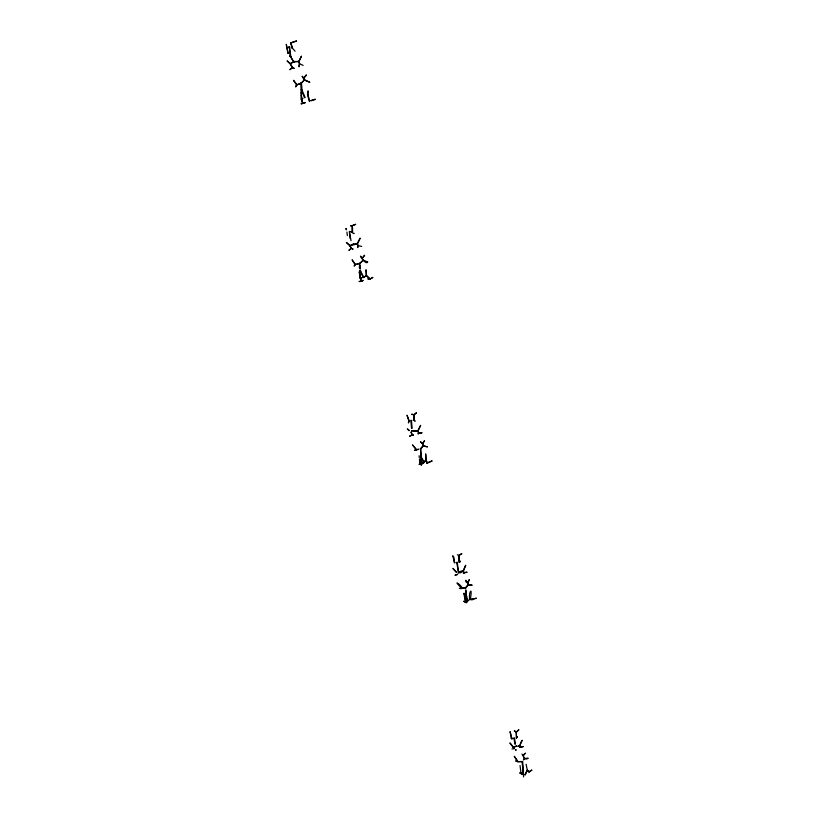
<?xml version="1.0" encoding="UTF-8"?>
<svg xmlns="http://www.w3.org/2000/svg" width="818" height="818" viewBox="0 0 818 818"><rect width="100%" height="100%" fill="white"/><g stroke="black" fill="none" stroke-linecap="round" stroke-linejoin="round"><path stroke-width="1.23" d="M452.722 555.882C455.115 556.025 453.305 564.645 454.961 562.641M458.939 555.34L461.873 553.622L458.847 555.442L459.246 562.334L460.37 561.179M465.8 587.968L461.761 588.275L465.779 587.794M461.792 588.346C448.131 574.972 468.857 590.8 459.552 588.367M466.342 601.976L466.117 602.692L466.567 602.12M466.301 602.59L463.745 601.271M473.336 599.379C464.634 603.326 473.612 579.175 470.401 599.093M467.651 582.713L468.203 584.829L472.19 585.218L468.213 584.584L465.37 587.805M470.074 599.093L473.336 599.359M350.994 240.676L349.828 233.703M514.205 748.582L509.951 743.143M523.5 771.108L522.651 761.609L517.702 761.691L514.338 756.394M518.816 729.881L516.332 732.222L516.526 737.979L516.178 732.171L514.379 730.863M517.109 736.65L516.291 737.856M517.365 736.66L516.495 738.02M517.917 761.63L522.579 761.507M522.262 740.413C520.33 742.652 517.855 749.063 523.254 746.619M519.788 747.386L520.504 747.182M528.06 758.368C524.277 761.159 521.219 754.973 525.453 753.317M525.238 774.963L527.365 770.229L529.195 771.711L531.741 770.065M423.836 462.691C426.791 455.585 428.223 468.397 426.117 460.738M423.284 462.712L426.076 460.534M423.417 462.497C425.657 462.64 419.644 455.82 421.464 456.965M421.474 457.078L420.534 448.745L420.933 457.006M354.296 233.396C350.625 235.216 354.521 224.183 350.707 225.768M351.996 232.036L352.077 225.645L355.564 224.285M301.709 89.479L305.134 97.536L304.582 97.72L301.106 89.612C300.053 74.878 303.161 88.62 301.188 93.508M301.505 83.324L300.871 83.334M363.836 277.353L363.284 277.537L366.403 275.39L370.063 278.999L372.711 277.445M363.294 277.558L360.145 270.543L363.826 277.251M293.713 61.861C284.879 46.503 294.94 65.246 294.235 61.493M290.809 56.534L289.408 46.759L290.165 56.565L290.697 56.514M466.741 596.762L466.219 596.69L466.771 596.67L466.822 602.426L465.514 590.136M289.817 46.984L289.173 47.035M290.196 56.452L290.738 56.37M523.06 771.313L523.06 771.129M307.578 94.54L308.11 90.89L307.803 94.776M298.662 61.473L299.572 63.773L299.01 66.769L299.378 63.64L303.11 65.399M359.429 263.478C360.738 261.75 358.366 268.089 359.869 268.948M360.135 275.41L360.401 270.502L360.554 275.421M359.981 238.222L357.251 243.703L358.172 245.656L357.66 247.629L358.172 245.666L361.689 246.412M287.997 53.507L286.269 44.305L288.233 53.456M292.445 67.526L290.083 69.694M296.576 41.105L290.543 42.965L292.292 48.057L295.083 51.197M293.999 61.871L298.948 61.473L293.959 61.503L290.226 63.681L294.051 61.851M296.822 84.724L295.584 86.912L296.729 84.745L301.126 83.109M296.648 84.929L301.249 83.456L304.572 79.796L309.848 82.291L304.357 80.072L302.108 76.422M301.269 56.227L298.805 61.636M306.372 75.154L303.764 78.262L306.147 74.929M301.269 94.745L302.68 103.487L305.349 102.557L301.177 103.763M301.597 89.52L301.382 89.673M352.343 225.758L355.625 224.429M352.885 249.163L351.219 248.212L352.947 249.04M355.237 264.613L359.685 263.304L363.233 260.339L359.828 263.549L355.186 264.623L352.19 259.971M354.194 265.83L355.288 264.582M357.538 243.733L360.176 238.355M367.66 262.005C365.482 266.423 355.85 248.243 363.223 260.318M361.403 281.259L363.202 280.359L361.413 281.372L360.165 278.028L361.904 277.568M361.955 277.854L360.298 278.181L361.628 281.412M370.022 278.969L366.249 275.584L366.035 269.746L366.505 275.441M368.008 278.999L370.114 279.02M409.01 421.035L407.016 415.237L409.102 420.841L408.417 422.957L408.928 420.759M413.898 420.288L413.836 414.798L416.464 412.855M414.051 414.9L414.113 420.319L413.284 420.401M413.468 435.166L412.16 434.931L413.479 435.033M412.425 434.982L411.188 432.078M420.595 425.452L418.059 430.974L418.765 433.387L418.182 433.888M418.53 449.409L414.521 450.268M418.591 433.489L417.804 430.881L420.595 425.35M418.489 449.143L416.423 449.706L412.763 445.064M420.605 441.894L422.681 443.683L423.366 445.769M423.182 445.912L427.538 446.853L423.376 445.871M419.798 462.671L423.56 462.528M426.127 460.606L425.677 453.867L425.912 460.524M513.029 746.998L516.577 746.128M360.032 270.758L360.605 270.697L360.063 270.881M427.272 462.15L427.078 463.141L432.027 461.076M420.738 449.021L420.237 449.051M289.449 46.871L286.545 48.354L289.541 47.107M298.938 61.534L299.521 63.671M303.999 78.211L302.343 76.227M347.343 235.615L346.944 232.077M357.486 243.866L349.807 245.676L353.437 244.091M523.08 773.859L520.964 773.041L522.191 774.39L519.696 772.816L522.262 774.247L523.223 772.018M522.181 774.288L523.111 771.967M519.9 745.648L522.078 740.331M465.575 565.31L463.295 570.657L463.734 572.866M465.769 565.391L463.489 570.739L463.949 572.835M463.254 570.565L459.389 571.68M524.89 774.779L527.17 770.208L529.226 771.732M298.887 61.524L301.474 56.33M524.747 758.654L524.174 759.421M290.779 43.037L292.609 47.914L291.74 47.608M468.366 584.614C463.131 573.387 466.587 588.725 469.246 579.604M467.589 582.682L469.358 579.665M303.038 98.232L301.177 99.07L302.486 103.375M315.349 99.397L310.963 100.839M349.736 245.4L351.372 248.375L349.848 245.482M424.409 440.81L422.405 443.714L423.162 445.83M422.599 443.745L424.522 440.892M414.041 414.992L411.679 414.215L413.99 414.767M355.114 264.388L354.214 266.044M300.871 93.211L301.392 89.264M523.408 760.014L524.532 758.511M364.47 255.288L362.272 258.294M364.583 255.38L362.364 258.099M465.657 587.999L468.397 584.665M466.055 602.508L464.123 593.316M469.174 599.993L470.432 598.991M420.38 448.847L423.162 445.708M420.585 449.031L423.366 445.892M525.36 753.225L523.08 755.781L524.522 758.644M301.484 99.234L302.282 98.937M459.419 562.539L460.493 561.352M422.65 463.366L421.495 464.777L419.92 462.446M301.075 83.15L304.511 79.755M466.25 596.639L466.066 590.064M516.24 732.13L518.724 729.789M289.971 69.581L292.282 67.413L294.091 68.242M414.47 450.421L416.474 449.491M348.989 250.206L351.27 248.212M349.081 250.318L351.362 248.324M416.382 412.753L413.877 415.023M418.09 433.785L418.611 433.356M296.372 40.91L290.554 42.996M315.124 99.172L310.86 100.542M469.614 599.369L470.186 598.97M349.797 245.686L346.372 242.455L349.797 245.4M360.217 277.926L359.399 271.893M363.642 277.517L366.454 275.666M531.802 770.178L529.154 771.885L527.446 771.129M413.939 420.196L413.284 420.186M414.941 420.953L414.102 420.227M415.074 421.127L413.918 420.35M418.591 433.325L421.863 432.753M421.25 462.282L420.994 457.047M452.835 556.097L454.706 562.733M423.673 462.865L420.943 457.17M516.659 746.405L513.285 746.946L514.369 748.47M370.176 278.938L372.793 277.558M517.814 761.435L515.892 760.852M409.716 436.045L412.262 434.89M409.777 436.158L412.323 435.002M287.2 61.115L290.247 63.947L292.241 67.536M463.254 573.05L466.925 572.273M431.914 460.831L427.17 463.06M357.323 243.621L353.478 244.081M352.19 259.971L355.288 264.408M367.66 261.801L363.151 260.298M459.542 572.119C459.849 569.901 457.272 575.821 463.458 570.872M476.27 598.193L471.792 599.287M476.311 598.316L471.802 599.42M462.017 588.214L459.44 588.408M301.228 103.906L302.629 103.426M455.145 575.064L457.559 574.348M455.176 575.187L457.589 574.481M523.223 746.497L519.757 747.263M511.966 748.991L514.307 748.593M463.826 572.784L466.884 572.14M290.666 42.802L291.331 42.669M290.717 42.955L291.372 42.822M421.894 432.886L418.744 433.336M409.327 430.452L407.292 428.888L409.143 430.657M518.275 745.832L519.962 745.546M518.336 746.118L520.125 745.638M422.507 443.571L420.677 441.976M423.571 462.804L419.859 462.712L419.654 459.143M511.72 738.552L514.297 738.184M514.297 738.378L511.771 738.756L511.117 738.092M465.289 600.954L465.953 600.862M465.33 601.158L465.984 601.066M513.142 746.885L510.105 743.01M514.379 756.374L517.896 761.497M524.604 758.46L527.927 758.163M350.707 225.911L352.057 225.737M359.235 281.412L361.536 281.228M359.235 281.556L361.536 281.372M367.947 278.815L370.227 278.764M414.113 430.8L417.957 430.769M414.123 431.106L417.937 431.086M457.252 562.293L458.591 572.886L456.7 562.324M357.374 243.897L358.008 245.778M416.464 449.736L412.517 445.043M419.839 462.702L421.362 464.788M523.285 755.648L521.894 754.073M349.337 231.341L350.063 238.427M418.99 464.338L421.454 464.798M458.06 572.968L458.52 572.661M350.513 231.576L351.904 231.821M350.472 231.811L351.863 232.056M293.468 80.522L296.689 84.99M456.424 572.079L452.906 568.418L456.219 572.252M515.831 761.047L517.753 761.67M291.668 47.843L292.404 48.088M457.385 554.768L458.867 555.504L459.195 562.436M523.98 774.564L521.015 773.286L520.043 765.576M527.487 771.006L529.041 771.947M292.302 67.546L294.03 68.385M463.694 601.394L466.148 602.641L465.227 601.107L463.918 593.367M510.003 731.865L511.649 738.685M351.822 232.046L352.425 232.435M287.261 60.88L290.39 63.743L292.435 67.403M514.45 730.76L516.311 732.12M521.189 773.071L522.293 774.217M511.23 737.928L511.812 738.582M293.672 80.307L296.944 84.816M303.969 78.037L304.582 79.888M410.943 432.211L412.17 435.012M467.477 598.602L467.845 599.594M466.597 597.805L466.955 598.796M307.916 94.612L309.685 101.115M307.496 94.694L309.265 101.197M519.87 745.709L520.258 747.243M510.166 731.752L511.843 738.623M346.28 228.478L346.525 229.664M345.871 228.549L346.116 229.735M526.076 764.247L527.354 770.311M359.163 271.903L360.196 278.038M514.583 738.255L515.371 744.063M514.052 738.317L514.839 744.124M419.082 455.759L419.256 457.466M419.44 459.174L419.798 462.599M522.119 761.599L522.988 771.2M411.413 420.299L412.139 428.243M410.83 420.37L411.556 428.305M523.08 771.21L523.592 776.936M360.176 265.216L360.472 268.856M301.034 94.745L301.228 99.121M421.393 457.058L421.495 462.477M353.192 244.234L353.785 244.224L353.192 244.204M411.628 430.881L412.538 431.035L411.638 430.841M413.663 430.902L414.562 431.055L413.683 430.81M515.473 749.871L516.311 750.034L515.483 749.83M516.199 746.2L517.027 746.374L516.219 746.118M467.671 600.668L468.213 600.678L467.671 600.668"/></g></svg>
